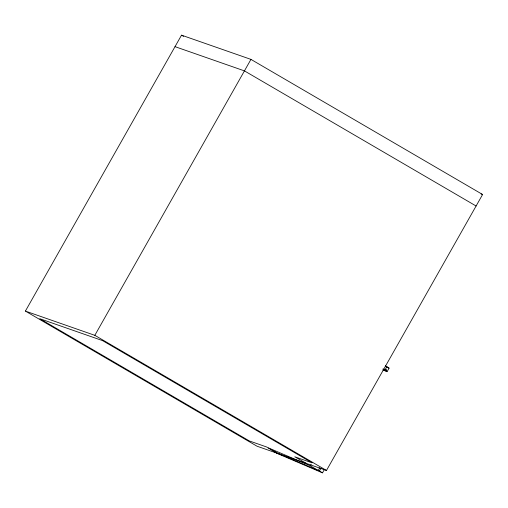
<?xml version="1.0" encoding="UTF-8"?>
<svg xmlns="http://www.w3.org/2000/svg" width="508" height="508" viewBox="0 0 508 508"><rect width="100%" height="100%" fill="white"/><g stroke="black" fill="none" stroke-linecap="round" stroke-linejoin="round"><path stroke-width="0.76" d="M25.4 311.099L181.521 35.16L250.946 59.385L482.6 194.507L326.479 470.452L257.054 446.227L25.4 311.099L94.825 335.331L326.479 470.452M94.825 335.331L250.946 59.385M276.327 452.565L268.516 447.929L310.388 465.842L311.169 464.458M319.754 467.722L318.192 470.478L310.388 465.842M324.466 469.392L322.51 472.84L278.181 453.879L275.095 452.044L319.424 471.005L320.986 468.249M383.019 368.903L386.251 370.757L385.026 369.907L386.759 366.846L385.489 366.16M385.953 370.65L386.645 369.418M386.88 367.195L389.071 368.129L387.077 371.672L383.527 369.526M175.019 46.653L244.443 70.885L476.098 206.007M481.108 193.986L482.6 194.507M387.833 367.64L386.759 366.846M387.007 371.646L382.753 369.83M383.756 369.227L385.026 369.907M181.521 35.16L183.579 36.354M306.642 463.531L294.786 456.806L312.141 462.864L102.552 340.614L39.738 318.687L249.326 440.944L266.687 447.002L276.892 453.149M385.534 365.982L389.065 368.103M385.343 366.185L387.687 367.582M319.424 471.005L322.51 472.84"/></g></svg>
